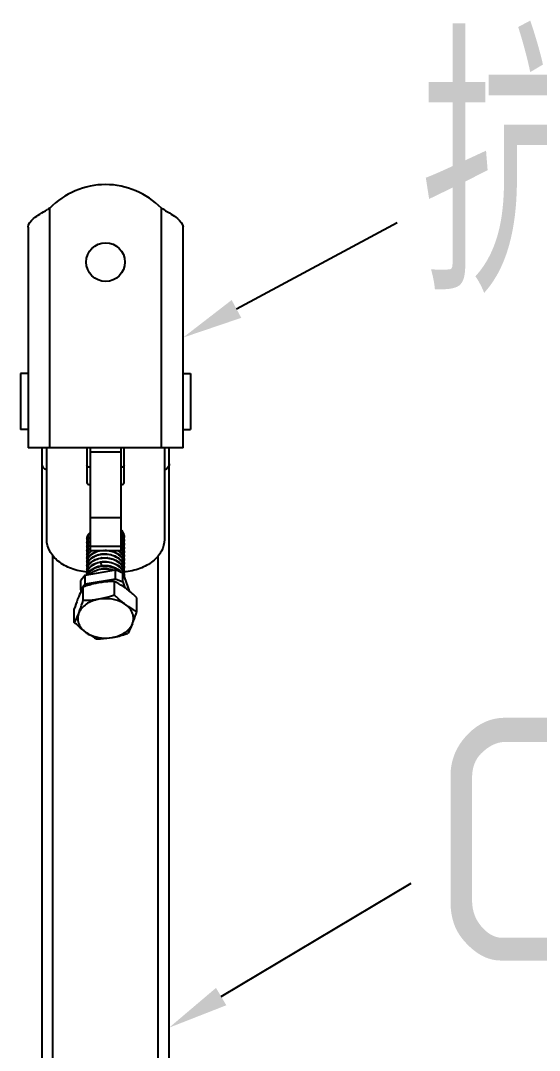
# Model space of a CAD drawing. Extents: x -427546 to -314919, y 698702 to 968782.
# Drawn here: x -406768 to -405913, y 890943 to 892641 of the extents above; entities that cross this region are included whole.
import ezdxf

# ---------------------------------------------------------------- set-up
doc = ezdxf.new("R2010")
doc.units = 0
doc.header["$LTSCALE"] = 1000
doc.header["$MEASUREMENT"] = 0
doc.layers.get('0').update_dxf_attribs({"linetype": 'CONTINUOUS'})
doc.styles.get("Standard").update_dxf_attribs({"font": 'GBENOR', "bigfont": 'GBCBIG'})

msp = doc.modelspace()

# ---------------------------------------------------------------- linework, layer by layer
for p, q in [((-406720.3, 891936.4), (-406720.3, 892331.7)), ((-406536.3, 891936.4), (-406536.3, 892331.7)), ((-406756.1, 892300.4), (-406756.1, 891936.4)), ((-406500.5, 891936.4), (-406500.5, 892300.4)), ((-406756.1, 892059), (-406768.5, 892059)), ((-406768.5, 892059), (-406768.5, 891967)), ((-406500.5, 892059), (-406488.1, 892059)), ((-406488.1, 892059), (-406488.1, 891967)), ((-406756.1, 891967), (-406768.5, 891967)), ((-406500.5, 891967), (-406488.1, 891967)), ((-406500.5, 891936.4), (-406756.1, 891936.4)), ((-406733.1, 890329.9), (-406733.1, 891936.4)), ((-406725.4, 891785.3), (-406725.4, 891936.4)), ((-406659, 891936.4), (-406659, 891879.3)), ((-406653.8, 891936.4), (-406653.8, 891767)), ((-406602.7, 891767), (-406602.7, 891936.4)), ((-406597.6, 891879.3), (-406597.6, 891936.4)), ((-406531.2, 891936.4), (-406531.2, 891785.3)), ((-406523.5, 890329.9), (-406523.5, 891936.4)), ((-406653.8, 891930.2), (-406602.7, 891930.2)), ((-406653.8, 891821.8), (-406602.7, 891821.8)), ((-406653.8, 891774.5), (-406602.7, 891774.5)), ((-406653.8, 891767), (-406602.7, 891767)), ((-406715.2, 890405.4), (-406715.2, 891758.6)), ((-406541.4, 890405.4), (-406541.4, 891758.6)), ((-406661.8, 891726.4), (-406612.2, 891735.1)), ((-406636.5, 891747.6), (-406635.2, 891742.3)), ((-406599.8, 891729.8), (-406612.2, 891735.1)), ((-406612.2, 891720.7), (-406612.2, 891735.1)), ((-406661.8, 891726.4), (-406669.3, 891717.7)), ((-406669.3, 891703.2), (-406669.3, 891717.7)), ((-406661.8, 891712), (-406661.8, 891726.4)), ((-406661.8, 891712), (-406612.2, 891720.7)), ((-406613.6, 891693.7), (-406613.6, 891716.1)), ((-406612.2, 891720.7), (-406599.8, 891715.4)), ((-406599.8, 891729.8), (-406589.6, 891700.6)), ((-406599.8, 891715.4), (-406599.8, 891729.8)), ((-406599.8, 891715.4), (-406596.5, 891705.8)), ((-406669.3, 891703.2), (-406661.8, 891712)), ((-406668.4, 891700.6), (-406669.3, 891703.2)), ((-406665.1, 891684.6), (-406665.1, 891707.1)), ((-406576.7, 891666.6), (-406576.7, 891689)), ((-406679.9, 891648.6), (-406679.9, 891671))]:
    msp.add_line(p, q)
for points in [[(-406412.4, 892165.7), (-406147.3, 892308)], [(-406437.7, 891031.3), (-406124.4, 891218.6)]]:
    msp.add_lwpolyline(points)
msp.add_circle((-406628.3, 892243), 31.9)
for centre, radius, start, end in [((-406628.3, 892243), 127.8, 43.9455, 136.0545), ((-406624.8, 892152), 203.5, 117.9978, 119.2622), ((-406631.8, 892152), 203.5, 60.7378, 62.0022), ((-406620.4, 891785.7), 23.7, 39.7045, 41.528), ((-406620.6, 891784.7), 23.9, 41.2696, 41.5925), ((-406645, 891784.9), 14, 176.7735, 180.0108), ((-406644.9, 891784.9), 14.1, 180.0526, 191.0446), ((-406638.9, 891775.9), 21, 135.4665, 138.8015), ((-406638.9, 891769.6), 21, 135.4871, 138.7938), ((-406615.8, 891787.7), 18.2, 18.4602, 20.6754), ((-406615.8, 891781.4), 18.2, 18.4602, 20.6744), ((-406615.5, 891788.6), 17.9, 15.9619, 18.4587), ((-406615.5, 891782.3), 17.9, 15.9611, 18.4587), ((-406614.6, 891788.1), 16.9, 350.0725, 359.9827), ((-406614.4, 891788.1), 16.8, 2.6981, 5.2477), ((-406614.4, 891788.1), 16.8, 0.008, 2.6973), ((-406645, 891778.6), 14, 176.7894, 180.0075), ((-406644.9, 891778.6), 14.1, 180.049, 190.9977), ((-406645, 891772.3), 14, 176.785, 179.9984), ((-406644.9, 891772.3), 14.1, 180.0405, 191.0531), ((-406645, 891765.9), 14, 176.7769, 180.0081), ((-406644.9, 891765.9), 14.1, 180.0497, 191.0016), ((-406638.9, 891763.3), 21, 135.4659, 138.8093), ((-406638.9, 891757), 21, 135.4702, 138.7951), ((-406638.5, 891750.2), 21.7, 132.2645, 138.752), ((-406637.1, 891748.8), 23.6, 129.2284, 132.3075), ((-406620.3, 891760.6), 23.4, 38.3867, 41.6033), ((-406620.5, 891759.6), 23.7, 39.969, 41.5623), ((-406620.2, 891753.5), 23.3, 37.6352, 41.5837), ((-406615.8, 891775.1), 18.2, 18.4602, 20.6742), ((-406615.8, 891768.8), 18.2, 18.4602, 20.6751), ((-406615.8, 891762.4), 18.2, 18.4602, 20.6743), ((-406615.5, 891776), 17.9, 15.9615, 18.4587), ((-406615.5, 891769.7), 17.9, 15.9624, 18.4587), ((-406615.5, 891763.3), 17.9, 15.9612, 18.4587), ((-406614.6, 891781.7), 16.9, 350.1241, 359.9724), ((-406614.6, 891775.4), 16.9, 350.1633, 359.9862), ((-406614.6, 891769.1), 16.9, 350.0816, 359.9797), ((-406614.4, 891769.1), 16.8, 2.6985, 5.2582), ((-406614.4, 891781.7), 16.8, 359.9975, 2.695), ((-406614.4, 891775.4), 16.8, 0.011, 2.6839), ((-406614.4, 891769.1), 16.8, 0.005, 2.6977), ((-406645, 891759.6), 14, 176.7867, 180.002), ((-406644.9, 891759.6), 14.1, 180.0437, 191.0051), ((-406645, 891753.3), 14, 176.7795, 180.0015), ((-406644.9, 891753.3), 14.1, 180.0437, 191.062), ((-406630, 891727.7), 34, 98.9818, 101.0323), ((-406629.9, 891721.2), 34.1, 99.0333, 99.9567), ((-406629.7, 891719.1), 36.3, 82.211, 82.5185), ((-406615.8, 891756.1), 18.2, 18.4602, 20.6748), ((-406615.8, 891749.8), 18.2, 18.4602, 20.6749), ((-406615.8, 891743.5), 18.2, 18.4602, 20.6741), ((-406615.5, 891757), 17.9, 15.9616, 18.4587), ((-406615.5, 891750.7), 17.9, 15.9612, 18.4587), ((-406615.6, 891744.3), 18, 18.117, 18.456), ((-406615.5, 891744.4), 17.9, 15.9641, 18.119), ((-406614.6, 891762.8), 16.9, 350.141, 359.976), ((-406614.6, 891756.4), 16.9, 350.0747, 359.9827), ((-406614.6, 891750.1), 16.9, 350.395, 359.9755), ((-406614.4, 891756.4), 16.8, 2.6886, 5.2518), ((-406614.4, 891762.8), 16.8, 0.001, 2.692), ((-406614.4, 891756.4), 16.8, 0.008, 2.6878), ((-406614.4, 891750.1), 16.8, 0.0004, 2.6959), ((-406645, 891747), 14, 176.7801, 180.0075), ((-406644.9, 891747), 14.1, 180.049, 190.9955), ((-406645, 891740.6), 14, 176.7856, 179.9966), ((-406644.9, 891740.6), 14.1, 180.0384, 191.0179), ((-406645, 891734.3), 14, 176.7743, 180.0077), ((-406644.9, 891734.3), 14.1, 180.0499, 191.0645), ((-406630, 891709.1), 33.6, 100.5055, 101.18), ((-406629.9, 891701.4), 41.2, 97.4386, 99.2613), ((-406630, 891708.7), 33.9, 98.9052, 100.5042), ((-406615.8, 891737.2), 18.2, 18.4602, 20.6754), ((-406615.8, 891730.8), 18.2, 18.4602, 20.6746), ((-406615.5, 891738), 17.9, 15.9618, 18.4587), ((-406615.5, 891731.7), 17.9, 15.9611, 18.4587), ((-406614.6, 891743.8), 16.9, 350.1503, 359.9813), ((-406614.6, 891737.5), 16.9, 350.0711, 359.9827), ((-406614.4, 891737.5), 16.8, 2.6938, 5.2451), ((-406614.4, 891743.8), 16.8, 0.0063, 2.6857), ((-406614.4, 891737.5), 16.8, 0.008, 2.693), ((-406614.4, 891731.1), 16.8, 359.9973, 2.6949), ((-406645, 891728), 14, 176.7845, 184.2112), ((-406615.9, 891724.4), 18.3, 18.4202, 20.7394), ((-406615.5, 891725.4), 17.9, 15.8298, 18.459), ((-406614.6, 891731.2), 16.9, 350.1078, 359.9722), ((-406614.5, 891724.8), 16.9, 2.8574, 5.2194), ((-406614.5, 891724.8), 16.9, 0.0081, 2.8567), ((-406614.5, 891724.8), 16.9, 356.5315, 0.0065)]:
    msp.add_arc(centre, radius, start, end)
for points, knots in [([(-406756.1, 892300.4), (-406756.1, 892306.1), (-406748.2, 892314.7), (-406736.3, 892322.6), (-406728.4, 892327.2), (-406724.2, 892329.5)], [0, 0, 0, 0, 0.388881, 0.673899, 1, 1, 1, 1]), ([(-406532.4, 892329.5), (-406528.2, 892327.2), (-406520.3, 892322.6), (-406508.4, 892314.7), (-406500.5, 892306.1), (-406500.5, 892300.4)], [0, 0, 0, 0, 0.326101, 0.611119, 1, 1, 1, 1]), ([(-406725.5, 891899.7), (-406727.6, 891900.7), (-406731.4, 891903.5), (-406733.1, 891908), (-406733.1, 891910)], [0, 0, 0, 0, 0.538137, 1, 1, 1, 1]), ([(-406653.8, 891904.6), (-406655.1, 891904.6), (-406657.4, 891905.1), (-406659, 891907.2), (-406659, 891908.2)], [0, 0, 0, 0, 0.559761, 1, 1, 1, 1]), ([(-406597.6, 891908.2), (-406597.6, 891907.2), (-406599.2, 891905.1), (-406601.5, 891904.6), (-406602.7, 891904.6)], [0, 0, 0, 0, 0.440239, 1, 1, 1, 1]), ([(-406523.5, 891910), (-406523.5, 891908), (-406525.2, 891903.5), (-406529, 891900.7), (-406531.1, 891899.7)], [0, 0, 0, 0, 0.461863, 1, 1, 1, 1]), ([(-406659, 891879.3), (-406659, 891878.3), (-406657.4, 891876.2), (-406655.1, 891875.7), (-406653.8, 891875.7)], [0, 0, 0, 0, 0.440239, 1, 1, 1, 1]), ([(-406602.7, 891875.7), (-406601.5, 891875.7), (-406599.2, 891876.2), (-406597.6, 891878.3), (-406597.6, 891879.3)], [0, 0, 0, 0, 0.559761, 1, 1, 1, 1]), ([(-406598.8, 891794.2), (-406599, 891794.7), (-406600, 891797), (-406601.4, 891799.1), (-406602.6, 891800.5)], [0, 0, 0, 0, 0.242679, 1, 1, 1, 1]), ([(-406602.2, 891800.8), (-406601.8, 891800.3), (-406600.3, 891798.3), (-406599.1, 891796.1), (-406598.5, 891794.3)], [0, 0, 0, 0, 0.25881, 1, 1, 1, 1]), ([(-406658.6, 891731.6), (-406667.5, 891732.4), (-406684.5, 891736.1), (-406706.4, 891747.9), (-406721.6, 891764.7), (-406725.4, 891778.8), (-406725.4, 891785.3)], [0, 0, 0, 0, 0.288185, 0.553327, 0.788006, 1, 1, 1, 1]), ([(-406659, 891785.7), (-406659, 891787.7), (-406658, 891792), (-406655.5, 891795.4), (-406653.9, 891797)], [0, 0, 0, 0, 0.479607, 1, 1, 1, 1]), ([(-406659, 891779.4), (-406659, 891781.2), (-406658.2, 891785), (-406656.1, 891788.3), (-406654.8, 891789.8)], [0, 0, 0, 0, 0.482588, 1, 1, 1, 1]), ([(-406659, 891773), (-406659, 891774.9), (-406658.2, 891778.7), (-406656.1, 891782), (-406654.8, 891783.5)], [0, 0, 0, 0, 0.482583, 1, 1, 1, 1]), ([(-406653.9, 891796.2), (-406655.4, 891794.8), (-406657.8, 891791.5), (-406658.8, 891787.6), (-406658.9, 891785.7)], [0, 0, 0, 0, 0.520009, 1, 1, 1, 1]), ([(-406653.9, 891789.9), (-406655.4, 891788.4), (-406657.8, 891785.2), (-406658.8, 891781.3), (-406658.9, 891779.4)], [0, 0, 0, 0, 0.519993, 1, 1, 1, 1]), ([(-406653.9, 891783.6), (-406655.4, 891782.1), (-406657.8, 891778.9), (-406658.8, 891774.9), (-406658.9, 891773)], [0, 0, 0, 0, 0.52002, 1, 1, 1, 1]), ([(-406602.7, 891795.1), (-406602.2, 891794.5), (-406600.5, 891792.4), (-406599.2, 891789.9), (-406598.5, 891788)], [0, 0, 0, 0, 0.25985, 1, 1, 1, 1]), ([(-406598.8, 891787.9), (-406599, 891788.4), (-406600, 891790.7), (-406601.5, 891792.9), (-406602.7, 891794.3)], [0, 0, 0, 0, 0.242549, 1, 1, 1, 1]), ([(-406602.7, 891788.8), (-406602.2, 891788.2), (-406600.5, 891786.1), (-406599.2, 891783.6), (-406598.5, 891781.7)], [0, 0, 0, 0, 0.25988, 1, 1, 1, 1]), ([(-406598.8, 891781.5), (-406599, 891782.1), (-406600, 891784.4), (-406601.5, 891786.5), (-406602.7, 891788)], [0, 0, 0, 0, 0.242552, 1, 1, 1, 1]), ([(-406531.2, 891785.3), (-406531.2, 891778.8), (-406535, 891764.8), (-406550.1, 891748), (-406571.8, 891736.2), (-406588.8, 891732.5), (-406597.6, 891731.6)], [0, 0, 0, 0, 0.212085, 0.446759, 0.711828, 1, 1, 1, 1]), ([(-406659, 891766.7), (-406659, 891768.6), (-406658.2, 891772.4), (-406656.1, 891775.7), (-406654.8, 891777.1)], [0, 0, 0, 0, 0.482587, 1, 1, 1, 1]), ([(-406659, 891760.4), (-406659, 891762.2), (-406658.2, 891766.1), (-406656.1, 891769.3), (-406654.8, 891770.8)], [0, 0, 0, 0, 0.482586, 1, 1, 1, 1]), ([(-406653.9, 891777.2), (-406655.4, 891775.8), (-406657.8, 891772.5), (-406658.8, 891768.6), (-406658.9, 891766.7)], [0, 0, 0, 0, 0.520002, 1, 1, 1, 1]), ([(-406653.9, 891770.9), (-406655.4, 891769.5), (-406657.8, 891766.2), (-406658.8, 891762.3), (-406658.9, 891760.4)], [0, 0, 0, 0, 0.520001, 1, 1, 1, 1]), ([(-406651.1, 891767.1), (-406653.3, 891765.4), (-406657, 891761.7), (-406658.8, 891756.5), (-406658.9, 891754.1)], [0, 0, 0, 0, 0.52908, 1, 1, 1, 1]), ([(-406631.1, 891767.1), (-406634.7, 891766.9), (-406641.5, 891765.9), (-406650.5, 891761.8), (-406656.9, 891755.6), (-406658.8, 891750.3), (-406658.9, 891747.7)], [0, 0, 0, 0, 0.291873, 0.559175, 0.79302, 1, 1, 1, 1]), ([(-406654.8, 891758.2), (-406653.8, 891759.3), (-406649, 891763.7), (-406642.7, 891766.1), (-406637.8, 891767.1)], [0, 0, 0, 0, 0.228177, 1, 1, 1, 1]), ([(-406598.8, 891749.9), (-406599.7, 891752.4), (-406602.9, 891757.3), (-406610.2, 891762.7), (-406619.3, 891766.2), (-406625.9, 891767), (-406629.3, 891767.1)], [0, 0, 0, 0, 0.218898, 0.461373, 0.725247, 1, 1, 1, 1]), ([(-406621.6, 891767.1), (-406618.9, 891766.6), (-406613.7, 891765), (-406606.8, 891761.3), (-406601.5, 891756.2), (-406599.2, 891752.1), (-406598.5, 891750)], [0, 0, 0, 0, 0.276521, 0.537648, 0.778453, 1, 1, 1, 1]), ([(-406598.8, 891756.2), (-406599.6, 891758.4), (-406602.1, 891762.5), (-406605.7, 891765.7), (-406607.8, 891767.1)], [0, 0, 0, 0, 0.478395, 1, 1, 1, 1]), ([(-406606.6, 891767), (-406604.8, 891765.6), (-406601.4, 891762.5), (-406599.2, 891758.4), (-406598.5, 891756.4)], [0, 0, 0, 0, 0.520421, 1, 1, 1, 1]), ([(-406602.7, 891782.4), (-406602.2, 891781.9), (-406600.5, 891779.8), (-406599.2, 891777.3), (-406598.5, 891775.3)], [0, 0, 0, 0, 0.259876, 1, 1, 1, 1]), ([(-406598.8, 891775.2), (-406599, 891775.8), (-406600, 891778.1), (-406601.5, 891780.2), (-406602.7, 891781.7)], [0, 0, 0, 0, 0.242544, 1, 1, 1, 1]), ([(-406602.7, 891769.8), (-406602.2, 891769.2), (-406600.5, 891767.1), (-406599.2, 891764.6), (-406598.5, 891762.7)], [0, 0, 0, 0, 0.259878, 1, 1, 1, 1]), ([(-406598.8, 891768.9), (-406599, 891769.4), (-406599.9, 891771.5), (-406601.2, 891773.5), (-406602.3, 891774.8)], [0, 0, 0, 0, 0.243219, 1, 1, 1, 1]), ([(-406601.9, 891775.1), (-406601.5, 891774.6), (-406600.1, 891772.8), (-406599.1, 891770.6), (-406598.5, 891769)], [0, 0, 0, 0, 0.258068, 1, 1, 1, 1]), ([(-406598.8, 891762.6), (-406598.9, 891763), (-406599.7, 891764.8), (-406600.8, 891766.6), (-406601.7, 891767.8)], [0, 0, 0, 0, 0.244171, 1, 1, 1, 1]), ([(-406659, 891754.1), (-406659, 891755.9), (-406658.2, 891759.7), (-406656.1, 891763), (-406654.8, 891764.5)], [0, 0, 0, 0, 0.482585, 1, 1, 1, 1]), ([(-406659, 891747.7), (-406659, 891749.6), (-406658.2, 891753.4), (-406656.1, 891756.7), (-406654.8, 891758.2)], [0, 0, 0, 0, 0.482588, 1, 1, 1, 1]), ([(-406659, 891741.4), (-406659, 891743.3), (-406658.2, 891747.1), (-406656.1, 891750.4), (-406654.8, 891751.8)], [0, 0, 0, 0, 0.482586, 1, 1, 1, 1]), ([(-406598.8, 891743.6), (-406599.8, 891746.3), (-406603.3, 891751.5), (-406611.3, 891757), (-406621.1, 891760.4), (-406631.8, 891761.1), (-406642.1, 891759.4), (-406650.8, 891755.2), (-406657, 891749.1), (-406658.8, 891743.9), (-406658.9, 891741.4)], [0, 0, 0, 0, 0.114222, 0.241564, 0.380183, 0.523375, 0.662466, 0.789658, 0.901085, 1, 1, 1, 1]), ([(-406598.8, 891737.3), (-406599.8, 891739.9), (-406603.3, 891745.1), (-406611.3, 891750.7), (-406621.1, 891754), (-406631.8, 891754.8), (-406642.1, 891753.1), (-406650.8, 891748.9), (-406657, 891742.8), (-406658.8, 891737.6), (-406658.9, 891735.1)], [0, 0, 0, 0, 0.11422, 0.241557, 0.38018, 0.523371, 0.662464, 0.789655, 0.901082, 1, 1, 1, 1]), ([(-406654.8, 891751.8), (-406651.4, 891755.7), (-406643.8, 891759.8), (-406632.9, 891761.7), (-406623.9, 891761.5), (-406615.3, 891759.4), (-406607.7, 891755.6), (-406601.8, 891750.4), (-406599.3, 891746), (-406598.5, 891743.7)], [0, 0, 0, 0, 0.235001, 0.369196, 0.507414, 0.643709, 0.772807, 0.891505, 1, 1, 1, 1]), ([(-406654.8, 891745.5), (-406651.4, 891749.4), (-406643.8, 891753.5), (-406632.9, 891755.4), (-406623.9, 891755.1), (-406615.3, 891753.1), (-406607.7, 891749.3), (-406601.8, 891744), (-406599.3, 891739.6), (-406598.5, 891737.4)], [0, 0, 0, 0, 0.234995, 0.369193, 0.507415, 0.643708, 0.772808, 0.891506, 1, 1, 1, 1]), ([(-406637.2, 891748.2), (-406635.9, 891748.5), (-406630.7, 891749.3), (-406625.2, 891749), (-406621.3, 891748)], [0, 0, 0, 0, 0.246468, 1, 1, 1, 1]), ([(-406636.7, 891748.3), (-406632.7, 891749), (-406624.5, 891749.2), (-406613, 891746.1), (-406603.6, 891740.1), (-406599.6, 891734.1), (-406598.5, 891731.1)], [0, 0, 0, 0, 0.271171, 0.538307, 0.783282, 1, 1, 1, 1]), ([(-406635.3, 891761.2), (-406634.2, 891761.4), (-406629.8, 891761.9), (-406625.2, 891761.6), (-406622, 891760.8)], [0, 0, 0, 0, 0.247797, 1, 1, 1, 1]), ([(-406635.3, 891754.9), (-406634.5, 891755), (-406631, 891755.5), (-406627.5, 891755.4), (-406625, 891755)], [0, 0, 0, 0, 0.247252, 1, 1, 1, 1]), ([(-406659, 891735.1), (-406659, 891736.9), (-406658.2, 891740.8), (-406656.1, 891744), (-406654.8, 891745.5)], [0, 0, 0, 0, 0.482586, 1, 1, 1, 1]), ([(-406659, 891728.8), (-406659, 891730.6), (-406658.2, 891734.4), (-406656.1, 891737.7), (-406654.8, 891739.2)], [0, 0, 0, 0, 0.482589, 1, 1, 1, 1]), ([(-406636.5, 891747.6), (-406639.5, 891747.1), (-406645.2, 891745.5), (-406652.4, 891741.3), (-406657.4, 891735.6), (-406658.8, 891731), (-406658.9, 891728.8)], [0, 0, 0, 0, 0.290521, 0.554658, 0.788516, 1, 1, 1, 1]), ([(-406658.2, 891727.1), (-406658, 891727.6), (-406657.2, 891729.7), (-406655.9, 891731.6), (-406654.8, 891732.9)], [0, 0, 0, 0, 0.241445, 1, 1, 1, 1]), ([(-406604.5, 891731.9), (-406608.2, 891735.4), (-406615.5, 891739.2), (-406625.9, 891741.1), (-406634.1, 891741.1), (-406642, 891739.6), (-406650.6, 891736), (-406655.9, 891731), (-406657.6, 891727.2)], [0, 0, 0, 0, 0.255096, 0.39268, 0.530602, 0.663916, 0.788307, 1, 1, 1, 1]), ([(-406654.8, 891739.2), (-406653.7, 891740.4), (-406648.7, 891745), (-406641.9, 891747.5), (-406636.7, 891748.3)], [0, 0, 0, 0, 0.22749, 1, 1, 1, 1]), ([(-406654.8, 891732.9), (-406653.7, 891734), (-406648.6, 891738.7), (-406641.8, 891741.2), (-406636.5, 891742)], [0, 0, 0, 0, 0.227377, 1, 1, 1, 1]), ([(-406654, 891727.9), (-406649.6, 891732.5), (-406639.6, 891736.7), (-406625.9, 891737.3), (-406618.8, 891735.8), (-406615.4, 891734.6)], [0, 0, 0, 0, 0.470214, 0.736055, 1, 1, 1, 1]), ([(-406645.2, 891733.9), (-406643, 891735), (-406633.2, 891738.6), (-406621.9, 891737.8), (-406614.6, 891734.8)], [0, 0, 0, 0, 0.239303, 1, 1, 1, 1]), ([(-406598.8, 891730.9), (-406599.9, 891733.9), (-406604, 891739.7), (-406613.3, 891745.4), (-406624.6, 891748.3), (-406632.6, 891748.2), (-406636.5, 891747.6)], [0, 0, 0, 0, 0.217951, 0.46337, 0.729831, 1, 1, 1, 1]), ([(-406635.2, 891742.2), (-406628.9, 891743), (-406616.4, 891742), (-406605.4, 891735.3), (-406601.8, 891730.8)], [0, 0, 0, 0, 0.526254, 1, 1, 1, 1]), ([(-406635.2, 891742.3), (-406634.1, 891742.4), (-406629.5, 891742.9), (-406624.9, 891742.5), (-406621.5, 891741.8)], [0, 0, 0, 0, 0.247915, 1, 1, 1, 1]), ([(-406613.6, 891716.1), (-406615.7, 891716.1), (-406624.3, 891715.9), (-406632.9, 891715), (-406639.3, 891713.9)], [0, 0, 0, 0, 0.246121, 1, 1, 1, 1]), ([(-406595.1, 891704.9), (-406596.7, 891706), (-406602.6, 891710.1), (-406608.8, 891713.7), (-406613.6, 891716.1)], [0, 0, 0, 0, 0.263099, 1, 1, 1, 1]), ([(-406665.1, 891707.1), (-406665.7, 891705.9), (-406668.4, 891700.8), (-406670.8, 891695.5), (-406672.5, 891691.4)], [0, 0, 0, 0, 0.226572, 1, 1, 1, 1]), ([(-406639.3, 891713.9), (-406641.5, 891713.5), (-406650.2, 891711.8), (-406658.8, 891709.2), (-406665.1, 891707.1)], [0, 0, 0, 0, 0.248499, 1, 1, 1, 1]), ([(-406576.7, 891689), (-406578.2, 891690.5), (-406584.1, 891696.1), (-406590.3, 891701.3), (-406595.1, 891704.9)], [0, 0, 0, 0, 0.257895, 1, 1, 1, 1]), ([(-406672.5, 891691.4), (-406673.1, 891689.8), (-406675.8, 891683.1), (-406678.1, 891676.2), (-406679.9, 891671)], [0, 0, 0, 0, 0.233658, 1, 1, 1, 1]), ([(-406639.3, 891686.8), (-406643.1, 891686.1), (-406650.4, 891684.2), (-406660.2, 891679.2), (-406667.8, 891672.6), (-406671.3, 891667.1), (-406672.5, 891664.3)], [0, 0, 0, 0, 0.27851, 0.540172, 0.780428, 1, 1, 1, 1]), ([(-406672.5, 891664.3), (-406671.8, 891665.8), (-406669.2, 891672.5), (-406666.8, 891679.4), (-406665.1, 891684.6)], [0, 0, 0, 0, 0.233658, 1, 1, 1, 1]), ([(-406639.3, 891686.8), (-406641.5, 891686.4), (-406650, 891685.1), (-406658.7, 891684.7), (-406665.1, 891684.6)], [0, 0, 0, 0, 0.254083, 1, 1, 1, 1]), ([(-406613.6, 891693.7), (-406615.7, 891692.9), (-406624.1, 891690.2), (-406632.8, 891688), (-406639.3, 891686.8)], [0, 0, 0, 0, 0.251163, 1, 1, 1, 1]), ([(-406595.1, 891677.8), (-406598, 891679.9), (-406611.5, 891687.4), (-406627.8, 891688.8), (-406639.3, 891686.8)], [0, 0, 0, 0, 0.235366, 1, 1, 1, 1]), ([(-406595.1, 891677.8), (-406596.7, 891678.9), (-406603.1, 891683.9), (-406609.1, 891689.4), (-406613.6, 891693.7)], [0, 0, 0, 0, 0.240981, 1, 1, 1, 1]), ([(-406672.5, 891664.3), (-406673.1, 891662.8), (-406675.3, 891657.5), (-406677.9, 891652.3), (-406679.9, 891648.6)], [0, 0, 0, 0, 0.275005, 1, 1, 1, 1]), ([(-406672.5, 891664.3), (-406673.6, 891661.6), (-406674.8, 891655.9), (-406673.4, 891647.1), (-406668.8, 891639), (-406664.1, 891634.6), (-406661.4, 891632.7)], [0, 0, 0, 0, 0.238229, 0.47528, 0.726056, 1, 1, 1, 1]), ([(-406584.1, 891646.2), (-406583, 891648.9), (-406581.8, 891654.6), (-406583.2, 891663.4), (-406587.8, 891671.5), (-406592.5, 891675.8), (-406595.1, 891677.8)], [0, 0, 0, 0, 0.238229, 0.47528, 0.726056, 1, 1, 1, 1]), ([(-406595.1, 891677.8), (-406593.6, 891676.7), (-406587.7, 891672.5), (-406581.5, 891669), (-406576.7, 891666.6)], [0, 0, 0, 0, 0.263099, 1, 1, 1, 1]), ([(-406584.1, 891646.2), (-406583.5, 891647.8), (-406580.8, 891654.5), (-406578.5, 891661.3), (-406576.7, 891666.6)], [0, 0, 0, 0, 0.233658, 1, 1, 1, 1]), ([(-406661.4, 891632.7), (-406663, 891633.8), (-406669.4, 891638.8), (-406675.4, 891644.3), (-406679.9, 891648.6)], [0, 0, 0, 0, 0.240981, 1, 1, 1, 1]), ([(-406661.4, 891632.7), (-406659.9, 891631.6), (-406654, 891627.4), (-406647.8, 891623.9), (-406643, 891621.5)], [0, 0, 0, 0, 0.263099, 1, 1, 1, 1]), ([(-406661.4, 891632.7), (-406658.6, 891630.6), (-406645.1, 891623.1), (-406628.7, 891621.7), (-406617.3, 891623.7)], [0, 0, 0, 0, 0.235366, 1, 1, 1, 1]), ([(-406617.3, 891623.7), (-406613.4, 891624.3), (-406606.2, 891626.3), (-406596.4, 891631.3), (-406588.8, 891637.9), (-406585.3, 891643.4), (-406584.1, 891646.2)], [0, 0, 0, 0, 0.27851, 0.540172, 0.780428, 1, 1, 1, 1]), ([(-406617.3, 891623.7), (-406615.1, 891624), (-406606.3, 891625.8), (-406597.8, 891628.3), (-406591.5, 891630.5)], [0, 0, 0, 0, 0.248499, 1, 1, 1, 1]), ([(-406584.1, 891646.2), (-406584.7, 891644.7), (-406587, 891639.4), (-406589.5, 891634.2), (-406591.5, 891630.5)], [0, 0, 0, 0, 0.275005, 1, 1, 1, 1]), ([(-406643, 891621.5), (-406640.9, 891621.5), (-406632.3, 891621.7), (-406623.7, 891622.5), (-406617.3, 891623.7)], [0, 0, 0, 0, 0.246121, 1, 1, 1, 1])]:
    msp.add_open_spline(points, degree=3, knots=knots)
for points in [[(-406597.7, 891789.6), (-406597.8, 891790.9), (-406598.1, 891792.2), (-406598.5, 891793.5)], [(-406597.6, 891782.5), (-406597.7, 891784.1), (-406598, 891785.7), (-406598.5, 891787.2)], [(-406598.3, 891793.6), (-406597.9, 891792), (-406597.6, 891790.4), (-406597.6, 891788.9)], [(-406598.3, 891787.2), (-406597.9, 891785.7), (-406597.6, 891784.1), (-406597.6, 891782.5)], [(-406597.6, 891776.2), (-406597.7, 891777.8), (-406598, 891779.4), (-406598.5, 891780.9)], [(-406597.7, 891770.6), (-406597.8, 891772), (-406598.1, 891773.3), (-406598.5, 891774.5)], [(-406597.6, 891763.6), (-406597.7, 891765.1), (-406598, 891766.7), (-406598.5, 891768.2)], [(-406598.3, 891780.9), (-406597.9, 891779.4), (-406597.6, 891777.8), (-406597.6, 891776.2)], [(-406598.3, 891774.6), (-406597.9, 891773.1), (-406597.6, 891771.5), (-406597.6, 891769.9)], [(-406598.3, 891768.3), (-406597.9, 891766.7), (-406597.6, 891765.1), (-406597.6, 891763.6)], [(-406597.7, 891758), (-406597.8, 891759.3), (-406598.1, 891760.6), (-406598.5, 891761.9)], [(-406597.6, 891750.9), (-406597.7, 891752.5), (-406598, 891754.1), (-406598.5, 891755.6)], [(-406597.6, 891744.6), (-406597.7, 891746.2), (-406598, 891747.7), (-406598.5, 891749.2)], [(-406598.3, 891761.9), (-406597.9, 891760.4), (-406597.6, 891758.8), (-406597.6, 891757.2)], [(-406598.3, 891755.6), (-406597.9, 891754.1), (-406597.6, 891752.5), (-406597.6, 891750.9)], [(-406598.3, 891749.3), (-406597.9, 891747.8), (-406597.6, 891746.2), (-406597.6, 891744.6)], [(-406597.7, 891739), (-406597.8, 891740.3), (-406598.1, 891741.7), (-406598.5, 891742.9)], [(-406597.6, 891731.9), (-406597.7, 891733.5), (-406598, 891735.1), (-406598.5, 891736.6)], [(-406598.3, 891743), (-406597.9, 891741.4), (-406597.6, 891739.8), (-406597.6, 891738.3)], [(-406598.3, 891736.6), (-406597.9, 891735.1), (-406597.6, 891733.5), (-406597.6, 891731.9)], [(-406597.7, 891726.3), (-406597.8, 891727.6), (-406598.1, 891729), (-406598.5, 891730.2)], [(-406598.3, 891730.3), (-406597.9, 891728.8), (-406597.6, 891727.2), (-406597.6, 891725.6)]]:
    msp.add_open_spline(points, degree=3)
for points in [[(-406404.5, 892151), (-406500.5, 892118.4), (-406420.3, 892180.4)], [(-406429.1, 891017), (-406523.5, 890980), (-406446.2, 891045.6)]]:
    msp.add_solid(points)

# ---------------------------------------------------------------- texts
for s, p in [('抗震连接座A', (-406109, 892195.4)), ('C型槽钢', (-406095.9, 891090))]:
    msp.add_text(s, height=400, rotation=360).set_placement(p)

doc.saveas('drawing.dxf')
